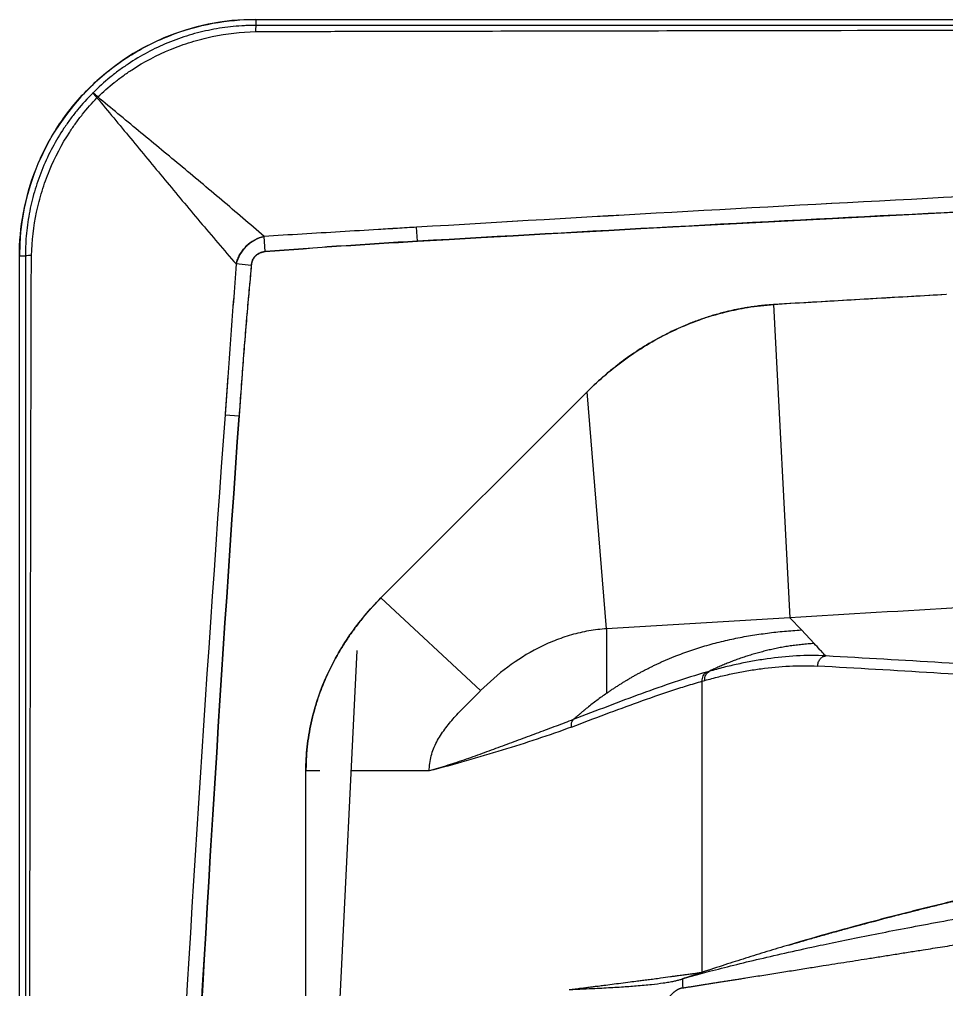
# Model space of a CAD drawing. Extents: x 398 to 508, y 623 to 782.
# Drawn here: x 398.08 to 409.44, y 722.73 to 734.62 of the extents above; entities that cross this region are included whole.
import ezdxf

# ---------------------------------------------------------------- set-up
doc = ezdxf.new("R2010")
doc.units = 0
doc.header["$MEASUREMENT"] = 0
doc.layers.add('GEOMETRY', color=2, linetype='Continuous', lineweight=25)

msp = doc.modelspace()

# ---------------------------------------------------------------- linework, layer by layer
at = {"layer": 'GEOMETRY'}
for p, q in [((400.975, 734.621), (400.975, 734.548)), ((400.975, 734.621), (505.179, 734.621)), ((400.975, 734.621), (400.975, 734.548)), ((402.954, 731.903), (402.944, 732.074)), ((401.09, 731.775), (401.075, 731.962)), ((398.077, 731.723), (398.151, 731.723)), ((398.077, 646.519), (398.077, 731.723)), ((400.919, 731.606), (400.733, 731.624)), ((409.439, 731.25), (409.433, 731.249)), ((407.32, 731.126), (407.519, 727.289)), ((402.508, 727.532), (405.033, 730.057)), ((402.508, 727.532), (405.033, 730.057)), ((405.273, 727.153), (405.033, 730.057)), ((400.597, 729.774), (400.769, 729.762)), ((403.729, 726.396), (402.508, 727.532)), ((407.519, 727.289), (405.273, 727.153)), ((407.519, 727.289), (407.66, 727.139)), ((407.66, 727.139), (407.815, 726.974)), ((401.776, 717.892), (402.216, 726.886)), ((406.445, 722.945), (406.445, 726.512)), ((401.588, 722.37), (401.588, 725.412)), ((401.588, 722.37), (401.588, 725.412)), ((401.757, 725.412), (401.588, 725.412)), ((406.523, 722.97), (406.268, 722.886)), ((406.253, 722.881), (406.419, 722.925)), ((406.284, 722.891), (406.309, 722.9)), ((406.289, 722.893), (406.33, 722.907)), ((406.298, 722.896), (406.33, 722.907))]:
    msp.add_line(p, q, dxfattribs=at)
at = {"layer": 'GEOMETRY', "flags": 128}
msp.add_lwpolyline([(406.203, 722.753), (406.204, 722.753), (406.206, 722.753)], dxfattribs=at)
at = {"layer": 'GEOMETRY'}
for centre, radius, start, end in [((400.975, 731.723), 2.898, 90, 180), ((401.628, 734.477), 0.657, 173.8078, 180.44), ((399.627, 734.27), 0.854, 220.2666, 225.4231), ((398.442, 733.085), 0.834, 44.5702, 49.8503), ((398.221, 731.091), 0.636, 89.5584, 96.332)]:
    msp.add_arc(centre, radius, start, end, dxfattribs=at)
msp.add_ellipse((376.416, 183.416), major_axis=(547.9, 0), ratio=0.993205, start_param=1.508173, end_param=1.513378, dxfattribs=at)
for points, knots in [([(398.077, 731.723), (398.077, 731.894), (398.092, 732.071), (398.159, 732.43), (398.21, 732.611), (398.351, 732.968), (398.441, 733.143), (398.604, 733.392), (398.662, 733.472), (398.788, 733.627), (398.855, 733.702), (398.997, 733.843), (399.071, 733.91), (399.226, 734.036), (399.306, 734.095), (399.555, 734.257), (399.73, 734.347), (400.087, 734.488), (400.268, 734.54), (400.627, 734.606), (400.804, 734.621), (400.975, 734.621)], [0, 0, 0, 0, 0.125, 0.125, 0.25, 0.25, 0.375, 0.375, 0.4375, 0.4375, 0.5, 0.5, 0.5625, 0.5625, 0.625, 0.625, 0.75, 0.75, 0.875, 0.875, 1, 1, 1, 1]), ([(400.975, 734.548), (400.969, 734.548), (400.963, 734.548), (400.952, 734.548), (400.934, 734.547), (400.894, 734.547), (400.859, 734.545), (400.79, 734.542), (400.744, 734.539), (400.607, 734.525), (400.516, 734.512), (400.336, 734.476), (400.246, 734.454), (400.113, 734.414), (400.069, 734.399), (399.982, 734.368), (399.938, 734.351), (399.725, 734.263), (399.564, 734.177), (399.372, 734.049), (399.334, 734.023), (399.259, 733.968), (399.223, 733.939), (399.115, 733.851), (399.046, 733.789), (398.98, 733.723)], [0, 0, 0, 0, 0.007812, 0.007812, 0.015625, 0.03125, 0.0625, 0.0625, 0.125, 0.125, 0.25, 0.25, 0.375, 0.375, 0.4375, 0.4375, 0.5, 0.5, 0.75, 0.75, 0.8125, 0.8125, 0.875, 0.875, 1, 1, 1, 1]), ([(505.179, 734.548), (505.145, 734.548), (505.111, 734.548), (505.043, 734.548), (504.942, 734.548), (504.704, 734.548), (504.229, 734.547), (503.279, 734.547), (501.38, 734.547), (499.752, 734.547), (496.495, 734.547), (494.324, 734.547), (487.812, 734.546), (483.47, 734.546), (470.444, 734.545), (461.761, 734.545), (444.393, 734.545), (435.71, 734.545), (422.684, 734.546), (418.342, 734.546), (411.83, 734.547), (409.659, 734.547), (406.402, 734.547), (404.774, 734.547), (402.875, 734.547), (401.925, 734.547), (401.45, 734.548), (401.212, 734.548), (401.111, 734.548), (401.043, 734.548), (401.009, 734.548), (400.975, 734.548)], [0, 0, 0, 0, 0.000977, 0.000977, 0.001953, 0.003906, 0.007812, 0.015625, 0.03125, 0.0625, 0.0625, 0.125, 0.125, 0.25, 0.25, 0.5, 0.5, 0.75, 0.75, 0.875, 0.875, 0.9375, 0.9375, 0.96875, 0.984375, 0.992187, 0.996094, 0.998047, 0.999023, 0.999023, 1, 1, 1, 1]), ([(505.179, 734.548), (505.145, 734.548), (505.111, 734.548), (505.043, 734.548), (504.942, 734.548), (504.704, 734.548), (504.229, 734.547), (503.279, 734.547), (501.38, 734.547), (499.752, 734.547), (496.495, 734.547), (494.324, 734.547), (487.812, 734.546), (483.47, 734.546), (470.444, 734.545), (461.761, 734.545), (444.393, 734.545), (435.71, 734.545), (422.684, 734.546), (418.342, 734.546), (411.83, 734.547), (409.659, 734.547), (406.402, 734.547), (404.774, 734.547), (402.875, 734.547), (401.925, 734.547), (401.45, 734.548), (401.212, 734.548), (401.111, 734.548), (401.043, 734.548), (401.009, 734.548), (400.975, 734.548)], [0, 0, 0, 0, 0.000977, 0.000977, 0.001953, 0.003906, 0.007812, 0.015625, 0.03125, 0.0625, 0.0625, 0.125, 0.125, 0.25, 0.25, 0.5, 0.5, 0.75, 0.75, 0.875, 0.875, 0.9375, 0.9375, 0.96875, 0.984375, 0.992187, 0.996094, 0.998047, 0.999023, 0.999023, 1, 1, 1, 1]), ([(401.029, 734.473), (401.031, 734.473), (401.033, 734.473), (401.037, 734.473), (401.044, 734.473), (401.059, 734.473), (401.088, 734.473), (401.147, 734.473), (401.266, 734.474), (401.503, 734.474), (401.978, 734.475), (402.926, 734.477), (404.824, 734.481), (406.451, 734.484), (409.704, 734.49), (411.872, 734.494), (418.378, 734.504), (422.716, 734.509), (431.39, 734.518), (435.728, 734.521), (444.402, 734.525), (448.74, 734.526), (457.414, 734.526), (461.752, 734.525), (470.426, 734.521), (474.764, 734.518), (483.438, 734.509), (487.776, 734.504), (496.45, 734.49), (500.788, 734.482), (505.125, 734.473)], [0, 0, 0, 0, 0.000061, 0.000061, 0.000122, 0.000244, 0.000488, 0.000977, 0.001953, 0.003906, 0.007812, 0.015625, 0.03125, 0.0625, 0.0625, 0.125, 0.125, 0.25, 0.25, 0.375, 0.375, 0.5, 0.5, 0.625, 0.625, 0.75, 0.75, 0.875, 0.875, 1, 1, 1, 1]), ([(401.029, 734.473), (401.031, 734.473), (401.033, 734.473), (401.037, 734.473), (401.044, 734.473), (401.059, 734.473), (401.088, 734.473), (401.147, 734.473), (401.266, 734.474), (401.503, 734.474), (401.978, 734.475), (402.926, 734.477), (404.824, 734.481), (406.451, 734.484), (409.704, 734.49), (411.872, 734.494), (418.378, 734.504), (422.716, 734.509), (431.39, 734.518), (435.728, 734.521), (444.402, 734.525), (448.74, 734.526), (457.414, 734.526), (461.752, 734.525), (470.426, 734.521), (474.764, 734.518), (483.438, 734.509), (487.776, 734.504), (496.45, 734.49), (500.788, 734.482), (505.125, 734.473)], [0, 0, 0, 0, 0.000061, 0.000061, 0.000122, 0.000244, 0.000488, 0.000977, 0.001953, 0.003906, 0.007812, 0.015625, 0.03125, 0.0625, 0.0625, 0.125, 0.125, 0.25, 0.25, 0.375, 0.375, 0.5, 0.5, 0.625, 0.625, 0.75, 0.75, 0.875, 0.875, 1, 1, 1, 1]), ([(399.037, 733.671), (399.102, 733.733), (399.169, 733.792), (399.275, 733.875), (399.311, 733.903), (399.383, 733.955), (399.42, 733.98), (399.607, 734.102), (399.764, 734.184), (399.97, 734.269), (400.012, 734.285), (400.096, 734.316), (400.139, 734.33), (400.267, 734.37), (400.354, 734.392), (400.615, 734.447), (400.792, 734.467), (400.971, 734.472)], [0, 0, 0, 0, 0.125, 0.125, 0.1875, 0.1875, 0.25, 0.25, 0.5, 0.5, 0.5625, 0.5625, 0.625, 0.625, 0.75, 0.75, 1, 1, 1, 1]), ([(399.037, 733.671), (399.102, 733.733), (399.169, 733.792), (399.275, 733.875), (399.311, 733.903), (399.383, 733.955), (399.42, 733.98), (399.607, 734.102), (399.764, 734.184), (399.97, 734.269), (400.012, 734.285), (400.096, 734.316), (400.139, 734.33), (400.267, 734.37), (400.354, 734.392), (400.615, 734.447), (400.792, 734.467), (400.971, 734.472)], [0, 0, 0, 0, 0.125, 0.125, 0.1875, 0.1875, 0.25, 0.25, 0.5, 0.5, 0.5625, 0.5625, 0.625, 0.625, 0.75, 0.75, 1, 1, 1, 1]), ([(398.975, 733.718), (398.909, 733.652), (398.847, 733.583), (398.759, 733.475), (398.73, 733.439), (398.675, 733.364), (398.649, 733.326), (398.521, 733.135), (398.435, 732.973), (398.347, 732.76), (398.33, 732.717), (398.299, 732.629), (398.284, 732.585), (398.244, 732.452), (398.222, 732.363), (398.186, 732.182), (398.173, 732.091), (398.159, 731.954), (398.156, 731.908), (398.153, 731.839), (398.152, 731.816), (398.151, 731.77), (398.151, 731.746), (398.151, 731.723)], [0, 0, 0, 0, 0.125, 0.125, 0.1875, 0.1875, 0.25, 0.25, 0.5, 0.5, 0.5625, 0.5625, 0.625, 0.625, 0.75, 0.75, 0.875, 0.875, 0.9375, 0.9375, 0.96875, 0.96875, 1, 1, 1, 1]), ([(398.226, 731.727), (398.23, 731.907), (398.251, 732.084), (398.306, 732.345), (398.328, 732.431), (398.368, 732.559), (398.382, 732.602), (398.412, 732.686), (398.428, 732.728), (398.514, 732.934), (398.596, 733.091), (398.718, 733.278), (398.743, 733.315), (398.795, 733.387), (398.823, 733.423), (398.906, 733.529), (398.965, 733.597), (399.027, 733.661)], [0, 0, 0, 0, 0.25, 0.25, 0.375, 0.375, 0.4375, 0.4375, 0.5, 0.5, 0.75, 0.75, 0.8125, 0.8125, 0.875, 0.875, 1, 1, 1, 1]), ([(398.226, 731.727), (398.23, 731.907), (398.251, 732.084), (398.306, 732.345), (398.328, 732.431), (398.368, 732.559), (398.382, 732.602), (398.412, 732.686), (398.428, 732.728), (398.514, 732.934), (398.596, 733.091), (398.718, 733.278), (398.743, 733.315), (398.795, 733.387), (398.823, 733.423), (398.906, 733.529), (398.965, 733.597), (399.027, 733.661)], [0, 0, 0, 0, 0.25, 0.25, 0.375, 0.375, 0.4375, 0.4375, 0.5, 0.5, 0.75, 0.75, 0.8125, 0.8125, 0.875, 0.875, 1, 1, 1, 1]), ([(399.027, 733.661), (399.164, 733.497), (399.302, 733.331), (399.579, 732.995), (399.718, 732.826), (400.001, 732.486), (400.144, 732.314), (400.435, 731.97), (400.583, 731.797), (400.733, 731.624)], [0, 0, 0, 0, 0.25, 0.25, 0.5, 0.5, 0.75, 0.75, 1, 1, 1, 1]), ([(399.027, 733.661), (399.164, 733.497), (399.302, 733.331), (399.579, 732.995), (399.718, 732.826), (400.001, 732.486), (400.144, 732.314), (400.435, 731.97), (400.583, 731.797), (400.733, 731.624)], [0, 0, 0, 0, 0.25, 0.25, 0.5, 0.5, 0.75, 0.75, 1, 1, 1, 1]), ([(401.075, 731.962), (400.902, 732.112), (400.729, 732.26), (400.385, 732.552), (400.213, 732.696), (399.872, 732.979), (399.703, 733.119), (399.367, 733.396), (399.201, 733.534), (399.037, 733.671)], [0, 0, 0, 0, 0.25, 0.25, 0.5, 0.5, 0.75, 0.75, 1, 1, 1, 1]), ([(401.075, 731.962), (400.902, 732.112), (400.729, 732.26), (400.385, 732.552), (400.213, 732.696), (399.872, 732.979), (399.703, 733.119), (399.367, 733.396), (399.201, 733.534), (399.037, 733.671)], [0, 0, 0, 0, 0.25, 0.25, 0.5, 0.5, 0.75, 0.75, 1, 1, 1, 1]), ([(503.21, 732.074), (499.036, 732.325), (494.862, 732.544), (486.511, 732.917), (482.334, 733.072), (473.978, 733.318), (469.799, 733.409), (463.529, 733.5), (461.439, 733.523), (457.258, 733.553), (455.168, 733.56), (448.897, 733.56), (444.716, 733.53), (436.357, 733.409), (432.178, 733.318), (423.822, 733.072), (419.645, 732.917), (413.38, 732.637), (411.292, 732.536), (407.118, 732.317), (405.03, 732.2), (402.944, 732.074)], [0, 0, 0, 0, 0.125, 0.125, 0.25, 0.25, 0.375, 0.375, 0.4375, 0.4375, 0.5, 0.5, 0.625, 0.625, 0.75, 0.75, 0.875, 0.875, 0.9375, 0.9375, 1, 1, 1, 1]), ([(503.21, 732.074), (499.036, 732.325), (494.862, 732.544), (486.511, 732.917), (482.334, 733.072), (473.978, 733.318), (469.799, 733.409), (461.439, 733.53), (457.258, 733.56), (448.897, 733.56), (444.716, 733.53), (436.357, 733.409), (432.178, 733.318), (423.822, 733.072), (419.645, 732.917), (411.292, 732.544), (407.117, 732.325), (402.944, 732.074)], [0, 0, 0, 0, 0.318486, 0.318486, 0.636972, 0.636972, 0.955458, 0.955458, 1.273944, 1.273944, 1.592431, 1.592431, 1.910917, 1.910917, 2.229403, 2.229403, 2.547889, 2.547889, 2.547889, 2.547889]), ([(503.2, 731.903), (499.027, 732.145), (494.853, 732.355), (486.503, 732.713), (482.327, 732.861), (473.973, 733.097), (469.795, 733.184), (463.526, 733.272), (461.437, 733.293), (457.257, 733.322), (455.167, 733.33), (448.898, 733.33), (444.718, 733.301), (436.361, 733.184), (432.183, 733.097), (423.829, 732.861), (419.652, 732.713), (413.389, 732.445), (411.301, 732.347), (407.127, 732.137), (405.04, 732.024), (402.954, 731.903)], [0, 0, 0, 0, 0.125, 0.125, 0.25, 0.25, 0.375, 0.375, 0.4375, 0.4375, 0.5, 0.5, 0.625, 0.625, 0.75, 0.75, 0.875, 0.875, 0.9375, 0.9375, 1, 1, 1, 1]), ([(402.954, 731.903), (411.3, 732.387), (419.651, 732.744), (432.183, 733.097), (436.361, 733.184), (444.718, 733.301), (448.898, 733.33), (457.257, 733.33), (461.437, 733.301), (469.795, 733.184), (473.973, 733.097), (486.504, 732.744), (494.854, 732.387), (503.2, 731.903)], [0.223767, 0.223767, 0.223767, 0.223767, 0.859301, 0.859301, 1.177068, 1.177068, 1.494835, 1.494835, 1.812602, 1.812602, 2.130369, 2.130369, 2.765903, 2.765903, 2.765903, 2.765903]), ([(402.944, 732.074), (402.866, 732.07), (402.788, 732.065), (402.632, 732.055), (402.554, 732.051), (402.321, 732.037), (402.165, 732.027), (401.698, 731.999), (401.386, 731.981), (401.075, 731.962)], [0, 0, 0, 0, 0.125, 0.125, 0.25, 0.25, 0.5, 0.5, 1, 1, 1, 1]), ([(402.944, 732.074), (402.632, 732.056), (402.321, 732.037), (401.698, 731.999), (401.386, 731.981), (401.075, 731.962)], [0, 0, 0, 0, 0.02378169, 0.02378169, 0.04756338, 0.04756338, 0.04756338, 0.04756338]), ([(400.733, 731.624), (400.738, 731.644), (400.745, 731.664), (400.76, 731.703), (400.769, 731.722), (400.79, 731.759), (400.802, 731.777), (400.828, 731.81), (400.842, 731.826), (400.872, 731.856), (400.888, 731.87), (400.922, 731.895), (400.939, 731.906), (400.976, 731.926), (400.995, 731.935), (401.034, 731.951), (401.054, 731.957), (401.075, 731.962)], [0, 0, 0, 0, 0.125, 0.125, 0.25, 0.25, 0.375, 0.375, 0.5, 0.5, 0.625, 0.625, 0.75, 0.75, 0.875, 0.875, 1, 1, 1, 1]), ([(401.075, 731.962), (401.034, 731.952), (400.995, 731.937), (400.921, 731.896), (400.887, 731.87), (400.827, 731.811), (400.801, 731.777), (400.759, 731.704), (400.743, 731.665), (400.733, 731.624)], [0, 0, 0, 0, 0.00323123, 0.00323123, 0.00646246, 0.00646246, 0.0096937, 0.0096937, 0.01292493, 0.01292493, 0.01292493, 0.01292493]), ([(402.954, 731.903), (402.798, 731.894), (402.643, 731.885), (402.332, 731.865), (402.177, 731.855), (401.711, 731.823), (401.4, 731.8), (401.09, 731.775)], [0, 0, 0, 0, 0.25, 0.25, 0.5, 0.5, 1, 1, 1, 1]), ([(400.919, 731.606), (400.921, 731.628), (400.926, 731.65), (400.939, 731.68), (400.945, 731.69), (400.957, 731.708), (400.964, 731.716), (400.98, 731.732), (400.988, 731.739), (401.007, 731.751), (401.016, 731.756), (401.037, 731.764), (401.047, 731.767), (401.069, 731.772), (401.079, 731.774), (401.09, 731.775)], [0, 0, 0, 0, 0.25, 0.25, 0.375, 0.375, 0.5, 0.5, 0.625, 0.625, 0.75, 0.75, 0.875, 0.875, 1, 1, 1, 1]), ([(401.09, 731.775), (401.087, 731.774), (401.081, 731.774), (401.071, 731.772), (401.062, 731.771), (401.053, 731.769), (401.044, 731.766), (401.035, 731.763), (401.019, 731.757), (400.997, 731.745), (400.971, 731.725), (400.95, 731.7), (400.937, 731.676), (400.929, 731.655), (400.924, 731.639), (400.921, 731.623), (400.92, 731.612), (400.919, 731.606)], [0, 0, 0, 0, 0.0372638, 0.0738891, 0.1099401, 0.145484, 0.1805909, 0.2153338, 0.2497877, 0.3759612, 0.4994526, 0.6229178, 0.7490336, 0.8097777, 0.8715888, 0.9348708, 1, 1, 1, 1]), ([(398.151, 731.723), (398.151, 731.695), (398.151, 731.668), (398.151, 731.612), (398.151, 731.529), (398.151, 731.335), (398.151, 730.946), (398.151, 730.17), (398.151, 728.617), (398.151, 727.285), (398.151, 724.623), (398.151, 722.848), (398.152, 717.522), (398.152, 713.972), (398.153, 703.322), (398.153, 696.221), (398.153, 682.021), (398.153, 674.92), (398.152, 664.27), (398.152, 660.72), (398.151, 655.394), (398.151, 653.619), (398.151, 650.957), (398.151, 649.625), (398.151, 648.072), (398.151, 647.296), (398.151, 646.907), (398.151, 646.713), (398.151, 646.63), (398.151, 646.575), (398.151, 646.547), (398.151, 646.519)], [0, 0, 0, 0, 0.000977, 0.000977, 0.001953, 0.003906, 0.007813, 0.015625, 0.03125, 0.0625, 0.0625, 0.125, 0.125, 0.25, 0.25, 0.5, 0.5, 0.75, 0.75, 0.875, 0.875, 0.9375, 0.9375, 0.96875, 0.984375, 0.992187, 0.996094, 0.998047, 0.999023, 0.999023, 1, 1, 1, 1]), ([(398.151, 731.723), (398.151, 731.695), (398.151, 731.668), (398.151, 731.612), (398.151, 731.529), (398.151, 731.335), (398.151, 730.946), (398.151, 730.17), (398.151, 728.617), (398.151, 727.285), (398.151, 724.623), (398.151, 722.848), (398.152, 717.522), (398.152, 713.972), (398.153, 703.322), (398.153, 696.221), (398.153, 682.021), (398.153, 674.92), (398.152, 664.27), (398.152, 660.72), (398.151, 655.394), (398.151, 653.619), (398.151, 650.957), (398.151, 649.625), (398.151, 648.072), (398.151, 647.296), (398.151, 646.907), (398.151, 646.713), (398.151, 646.63), (398.151, 646.575), (398.151, 646.547), (398.151, 646.519)], [0, 0, 0, 0, 0.000977, 0.000977, 0.001953, 0.003906, 0.007813, 0.015625, 0.03125, 0.0625, 0.0625, 0.125, 0.125, 0.25, 0.25, 0.5, 0.5, 0.75, 0.75, 0.875, 0.875, 0.9375, 0.9375, 0.96875, 0.984375, 0.992187, 0.996094, 0.998047, 0.999023, 0.999023, 1, 1, 1, 1]), ([(398.224, 646.572), (398.224, 646.576), (398.224, 646.579), (398.224, 646.586), (398.224, 646.597), (398.224, 646.621), (398.224, 646.669), (398.224, 646.766), (398.223, 646.96), (398.222, 647.348), (398.22, 648.124), (398.217, 649.675), (398.214, 651.004), (398.208, 653.664), (398.204, 655.437), (398.194, 660.755), (398.188, 664.301), (398.18, 671.392), (398.177, 674.938), (398.173, 682.03), (398.172, 685.575), (398.172, 692.667), (398.173, 696.213), (398.177, 703.304), (398.18, 706.85), (398.188, 713.941), (398.194, 717.487), (398.207, 724.578), (398.215, 728.124), (398.224, 731.67)], [0, 0, 0, 0, 0.000122, 0.000122, 0.000244, 0.000488, 0.000977, 0.001953, 0.003906, 0.007813, 0.015625, 0.03125, 0.0625, 0.0625, 0.125, 0.125, 0.25, 0.25, 0.375, 0.375, 0.5, 0.5, 0.625, 0.625, 0.75, 0.75, 0.875, 0.875, 1, 1, 1, 1]), ([(398.224, 646.572), (398.224, 646.576), (398.224, 646.579), (398.224, 646.586), (398.224, 646.597), (398.224, 646.621), (398.224, 646.669), (398.224, 646.766), (398.223, 646.96), (398.222, 647.348), (398.22, 648.124), (398.217, 649.675), (398.214, 651.004), (398.208, 653.664), (398.204, 655.437), (398.194, 660.755), (398.188, 664.301), (398.18, 671.392), (398.177, 674.938), (398.173, 682.03), (398.172, 685.575), (398.172, 692.667), (398.173, 696.213), (398.177, 703.304), (398.18, 706.85), (398.188, 713.941), (398.194, 717.487), (398.207, 724.578), (398.215, 728.124), (398.224, 731.67)], [0, 0, 0, 0, 0.000122, 0.000122, 0.000244, 0.000488, 0.000977, 0.001953, 0.003906, 0.007813, 0.015625, 0.03125, 0.0625, 0.0625, 0.125, 0.125, 0.25, 0.25, 0.375, 0.375, 0.5, 0.5, 0.625, 0.625, 0.75, 0.75, 0.875, 0.875, 1, 1, 1, 1]), ([(398.224, 731.67), (398.224, 731.672), (398.224, 731.675), (398.224, 731.679), (398.225, 731.687), (398.225, 731.703), (398.225, 731.717), (398.226, 731.727)], [0, 0, 0, 0, 0.125, 0.125, 0.25, 0.5, 1, 1, 1, 1]), ([(398.224, 731.67), (398.224, 731.672), (398.224, 731.675), (398.224, 731.679), (398.225, 731.687), (398.225, 731.703), (398.225, 731.717), (398.226, 731.727)], [0, 0, 0, 0, 0.125, 0.125, 0.25, 0.5, 1, 1, 1, 1]), ([(400.733, 731.624), (400.71, 731.316), (400.687, 731.007), (400.654, 730.545), (400.642, 730.39), (400.625, 730.159), (400.62, 730.082), (400.608, 729.928), (400.603, 729.851), (400.597, 729.774)], [0, 0, 0, 0, 0.5, 0.5, 0.75, 0.75, 0.875, 0.875, 1, 1, 1, 1]), ([(400.733, 731.624), (400.71, 731.316), (400.687, 731.007), (400.642, 730.39), (400.62, 730.082), (400.597, 729.774)], [0, 0, 0, 0, 0.0235669, 0.0235669, 0.04713379, 0.04713379, 0.04713379, 0.04713379]), ([(400.919, 731.606), (400.89, 731.299), (400.863, 730.992), (400.825, 730.531), (400.814, 730.377), (400.79, 730.069), (400.779, 729.915), (400.769, 729.762)], [0, 0, 0, 0, 0.5, 0.5, 0.75, 0.75, 1, 1, 1, 1]), ([(400.919, 731.606), (400.915, 731.561), (400.906, 731.469), (400.893, 731.329), (400.88, 731.186), (400.868, 731.04), (400.855, 730.891), (400.842, 730.739), (400.83, 730.583), (400.817, 730.425), (400.805, 730.264), (400.793, 730.099), (400.781, 729.931), (400.773, 729.818), (400.769, 729.762)], [0, 0, 0, 0, 0.074179, 0.150021, 0.227526, 0.306696, 0.38753, 0.470028, 0.554192, 0.640021, 0.727516, 0.816678, 0.907505, 1, 1, 1, 1]), ([(409.433, 731.249), (409.292, 731.241), (409.01, 731.225), (408.588, 731.201), (408.165, 731.176), (407.743, 731.152), (407.461, 731.135), (407.32, 731.126)], [0, 0, 0, 0, 0.2000001, 0.4000001, 0.6, 0.7999999, 1, 1, 1, 1]), ([(405.033, 730.057), (405.185, 730.209), (405.513, 730.488), (405.978, 730.764), (406.375, 730.932), (406.597, 731.002), (406.719, 731.033), (406.737, 731.037)], [0, 0, 0, 0, 0.25, 0.5, 0.625, 0.75, 0.7712208, 0.7712208, 0.7712208, 0.7712208]), ([(406.737, 731.037), (406.726, 731.035), (406.703, 731.029), (406.669, 731.02), (406.634, 731.01), (406.6, 731.001), (406.566, 730.991), (406.533, 730.98), (406.499, 730.969), (406.465, 730.958), (406.431, 730.947), (406.398, 730.935), (406.364, 730.922), (406.331, 730.91), (406.297, 730.897), (406.199, 730.857), (406.036, 730.784), (405.817, 730.666), (405.606, 730.534), (405.452, 730.423), (405.35, 730.342), (405.295, 730.297), (405.241, 730.251), (405.188, 730.204), (405.135, 730.156), (405.083, 730.107), (405.05, 730.073), (405.033, 730.057)], [0, 0, 0, 0, 0.01774, 0.03549, 0.053252, 0.071029, 0.088822, 0.106634, 0.124466, 0.14232, 0.160198, 0.178102, 0.196034, 0.213997, 0.231991, 0.250019, 0.374455, 0.499992, 0.624498, 0.749976, 0.785533, 0.821124, 0.856761, 0.892455, 0.928219, 0.964063, 1, 1, 1, 1]), ([(406.737, 731.037), (406.824, 731.059), (407.017, 731.098), (407.213, 731.12), (407.32, 731.126)], [0.7712208, 0.7712208, 0.7712208, 0.7712208, 0.875, 1, 1, 1, 1]), ([(407.32, 731.126), (407.308, 731.125), (407.283, 731.124), (407.247, 731.121), (407.21, 731.118), (407.173, 731.114), (407.136, 731.11), (407.1, 731.105), (407.063, 731.1), (407.019, 731.094), (406.968, 731.086), (406.91, 731.075), (406.852, 731.064), (406.795, 731.051), (406.756, 731.042), (406.737, 731.037)], [0, 0, 0, 0, 0.0623949, 0.1248036, 0.1872343, 0.249695, 0.3121941, 0.3747395, 0.4373395, 0.5000022, 0.5997355, 0.6995695, 0.7995368, 0.8996696, 1, 1, 1, 1]), ([(400.597, 729.774), (400.351, 726.391), (400.136, 723.007), (399.769, 716.238), (399.617, 712.851), (399.376, 706.077), (399.287, 702.688), (399.197, 697.604), (399.175, 695.909), (399.145, 692.518), (399.138, 690.822), (399.138, 685.735), (399.167, 682.344), (399.257, 677.259), (399.294, 675.563), (399.384, 672.173), (399.436, 670.478), (399.617, 665.395), (399.769, 662.008), (400.044, 656.928), (400.144, 655.235), (400.359, 651.851), (400.474, 650.159), (400.597, 648.468)], [0, 0, 0, 0, 0.125, 0.125, 0.25, 0.25, 0.375, 0.375, 0.4375, 0.4375, 0.5, 0.5, 0.625, 0.625, 0.6875, 0.6875, 0.75, 0.75, 0.875, 0.875, 0.9375, 0.9375, 1, 1, 1, 1]), ([(400.597, 729.774), (400.351, 726.391), (400.136, 723.007), (399.769, 716.238), (399.617, 712.851), (399.376, 706.077), (399.287, 702.688), (399.167, 695.909), (399.138, 692.518), (399.138, 685.735), (399.167, 682.344), (399.286, 675.563), (399.376, 672.173), (399.617, 665.395), (399.769, 662.008), (400.136, 655.235), (400.351, 651.85), (400.597, 648.468)], [0, 0, 0, 0, 0.258278, 0.258278, 0.516555, 0.516555, 0.774833, 0.774833, 1.033111, 1.033111, 1.291388, 1.291388, 1.549666, 1.549666, 1.807944, 1.807944, 2.066221, 2.066221, 2.066221, 2.066221]), ([(400.769, 729.762), (400.531, 726.38), (400.325, 722.997), (399.973, 716.228), (399.828, 712.843), (399.597, 706.07), (399.511, 702.683), (399.425, 697.6), (399.404, 695.906), (399.376, 692.516), (399.368, 690.821), (399.368, 685.736), (399.397, 682.346), (399.482, 677.262), (399.518, 675.568), (399.604, 672.179), (399.655, 670.485), (399.828, 665.403), (399.973, 662.017), (400.237, 656.938), (400.332, 655.246), (400.539, 651.862), (400.65, 650.171), (400.769, 648.48)], [0, 0, 0, 0, 0.125, 0.125, 0.25, 0.25, 0.375, 0.375, 0.4375, 0.4375, 0.5, 0.5, 0.625, 0.625, 0.6875, 0.6875, 0.75, 0.75, 0.875, 0.875, 0.9375, 0.9375, 1, 1, 1, 1]), ([(400.769, 648.48), (400.294, 655.244), (399.944, 662.015), (399.597, 672.179), (399.511, 675.568), (399.397, 682.346), (399.368, 685.736), (399.368, 692.516), (399.397, 695.906), (399.511, 702.683), (399.597, 706.07), (399.944, 716.229), (400.293, 722.998), (400.769, 729.762)], [0.222142, 0.222142, 0.222142, 0.222142, 0.737632, 0.737632, 0.995377, 0.995377, 1.253122, 1.253122, 1.510867, 1.510867, 1.768612, 1.768612, 2.284102, 2.284102, 2.284102, 2.284102]), ([(424.464, 728.047), (424.111, 728.037), (423.757, 728.026), (423.051, 728.004), (422.698, 727.993), (421.638, 727.958), (419.519, 727.884), (417.401, 727.797), (414.576, 727.671), (413.164, 727.602), (410.341, 727.454), (408.93, 727.374), (407.519, 727.289)], [0, 0, 0, 0, 0.0625, 0.0625, 0.125, 0.125, 0.25, 0.5, 0.5, 0.75, 0.75, 1, 1, 1, 1]), ([(401.588, 725.412), (401.588, 725.511), (401.599, 725.709), (401.647, 726.002), (401.725, 726.288), (401.832, 726.565), (401.966, 726.829), (402.177, 727.164), (402.368, 727.392), (402.508, 727.532)], [0, 0, 0, 0, 0.125, 0.25, 0.375, 0.5, 0.625, 0.75, 1, 1, 1, 1]), ([(402.508, 727.532), (402.499, 727.523), (402.481, 727.505), (402.456, 727.479), (402.43, 727.452), (402.405, 727.425), (402.38, 727.397), (402.356, 727.369), (402.331, 727.342), (402.283, 727.285), (402.214, 727.198), (402.127, 727.078), (402.045, 726.955), (401.944, 726.785), (401.855, 726.608), (401.779, 726.426), (401.729, 726.286), (401.686, 726.145), (401.651, 726.001), (401.623, 725.855), (401.607, 725.738), (401.598, 725.649), (401.594, 725.59), (401.591, 725.531), (401.589, 725.472), (401.589, 725.432), (401.588, 725.412)], [0, 0, 0, 0, 0.015682, 0.031345, 0.04699, 0.06262, 0.078235, 0.093838, 0.109432, 0.125016, 0.187664, 0.250019, 0.312681, 0.375029, 0.499986, 0.562667, 0.624987, 0.687656, 0.749988, 0.812615, 0.874988, 0.900045, 0.925064, 0.950054, 0.975029, 1, 1, 1, 1]), ([(405.273, 727.153), (405.2, 727.149), (405.054, 727.132), (404.84, 727.082), (404.632, 727.011), (404.365, 726.889), (404.054, 726.693), (403.833, 726.499), (403.729, 726.396)], [0, 0, 0, 0, 0.125, 0.25, 0.375, 0.5, 0.75, 1, 1, 1, 1]), ([(405.273, 727.153), (405.273, 727.01), (405.273, 726.795), (405.273, 726.535), (405.273, 726.418), (405.273, 726.364)], [0, 0, 0, 0, 0.5, 0.75, 1, 1, 1, 1]), ([(405.273, 726.364), (405.285, 726.372), (405.308, 726.388), (405.343, 726.412), (405.378, 726.435), (405.414, 726.458), (405.45, 726.481), (405.486, 726.504), (405.522, 726.526), (405.559, 726.547), (405.596, 726.569), (405.633, 726.59), (405.67, 726.61), (405.707, 726.63), (405.745, 726.65), (405.783, 726.669), (405.821, 726.688), (405.859, 726.707), (405.898, 726.725), (405.936, 726.743), (405.975, 726.76), (406.014, 726.777), (406.053, 726.794), (406.092, 726.81), (406.151, 726.833), (406.23, 726.863), (406.328, 726.897), (406.428, 726.929), (406.528, 726.958), (406.629, 726.985), (406.73, 727.01), (406.832, 727.033), (406.934, 727.053), (407.037, 727.071), (407.14, 727.087), (407.244, 727.101), (407.347, 727.114), (407.451, 727.124), (407.555, 727.133), (407.625, 727.137), (407.66, 727.139)], [0, 0, 0, 0, 0.016706, 0.033412, 0.050119, 0.066827, 0.083536, 0.100247, 0.116959, 0.133673, 0.150387, 0.167103, 0.183819, 0.200535, 0.217251, 0.233965, 0.250676, 0.267386, 0.284096, 0.300805, 0.317514, 0.334222, 0.350931, 0.367639, 0.384347, 0.42538, 0.466416, 0.507457, 0.548501, 0.589544, 0.63059, 0.671636, 0.712673, 0.753702, 0.794732, 0.835769, 0.876817, 0.917875, 0.958938, 1, 1, 1, 1]), ([(407.815, 726.974), (407.803, 726.973), (407.778, 726.971), (407.741, 726.968), (407.704, 726.965), (407.667, 726.961), (407.631, 726.957), (407.595, 726.953), (407.559, 726.948), (407.523, 726.943), (407.488, 726.938), (407.453, 726.932), (407.418, 726.926), (407.383, 726.919), (407.349, 726.912), (407.315, 726.905), (407.281, 726.898), (407.248, 726.89), (407.215, 726.882), (407.182, 726.873), (407.149, 726.865), (407.117, 726.856), (407.085, 726.847), (407.053, 726.837), (407.021, 726.828), (406.99, 726.818), (406.959, 726.808), (406.929, 726.797), (406.898, 726.787), (406.868, 726.776), (406.838, 726.765), (406.809, 726.754), (406.78, 726.742), (406.751, 726.731), (406.722, 726.719), (406.694, 726.707), (406.666, 726.695), (406.638, 726.683), (406.61, 726.67), (406.583, 726.658), (406.556, 726.645), (406.538, 726.637), (406.529, 726.632)], [0, 0, 0, 0, 0.028004, 0.055845, 0.083525, 0.111046, 0.138408, 0.165612, 0.192659, 0.21955, 0.246285, 0.272866, 0.299293, 0.325565, 0.351682, 0.377645, 0.403454, 0.42911, 0.454611, 0.479959, 0.505155, 0.530198, 0.555089, 0.579829, 0.604419, 0.62886, 0.653152, 0.677296, 0.701293, 0.725142, 0.748845, 0.772401, 0.795811, 0.819077, 0.842197, 0.865172, 0.888003, 0.91069, 0.933234, 0.955633, 0.977889, 1, 1, 1, 1]), ([(407.958, 726.821), (407.946, 726.834), (407.935, 726.847), (407.911, 726.872), (407.899, 726.885), (407.863, 726.923), (407.84, 726.948), (407.815, 726.974)], [0, 0, 0, 0, 0.25, 0.25, 0.5, 0.5, 1, 1, 1, 1]), ([(407.958, 726.821), (407.838, 726.827), (407.718, 726.827), (407.479, 726.815), (407.36, 726.802), (407.181, 726.777), (407.122, 726.767), (407.003, 726.746), (406.944, 726.734), (406.825, 726.708), (406.766, 726.695), (406.647, 726.665), (406.588, 726.649), (406.529, 726.632)], [0, 0, 0, 0, 0.25, 0.25, 0.5, 0.5, 0.625, 0.625, 0.75, 0.75, 0.875, 0.875, 1, 1, 1, 1]), ([(407.859, 726.697), (407.859, 726.712), (407.862, 726.728), (407.872, 726.756), (407.879, 726.77), (407.897, 726.793), (407.908, 726.802), (407.932, 726.816), (407.945, 726.82), (407.959, 726.821)], [0, 0, 0, 0, 0.25, 0.25, 0.5, 0.5, 0.75, 0.75, 1, 1, 1, 1]), ([(406.476, 726.521), (406.534, 726.536), (406.591, 726.552), (406.706, 726.58), (406.763, 726.593), (406.878, 726.617), (406.935, 726.628), (407.051, 726.648), (407.108, 726.657), (407.281, 726.681), (407.397, 726.692), (407.628, 726.703), (407.743, 726.703), (407.859, 726.697)], [0, 0, 0, 0, 0.125, 0.125, 0.25, 0.25, 0.375, 0.375, 0.5, 0.5, 0.75, 0.75, 1, 1, 1, 1]), ([(406.497, 726.623), (406.237, 726.548), (405.971, 726.457), (405.427, 726.258), (405.149, 726.15), (404.864, 726.041)], [0, 0, 0, 0, 0.5, 0.5, 1, 1, 1, 1]), ([(406.445, 726.512), (406.444, 726.535), (406.448, 726.558), (406.466, 726.597), (406.48, 726.613), (406.497, 726.623)], [0, 0, 0, 0, 0.5, 0.5, 1, 1, 1, 1]), ([(406.476, 726.521), (406.475, 726.544), (406.479, 726.567), (406.497, 726.606), (406.512, 726.622), (406.529, 726.632)], [0, 0, 0, 0, 0.5, 0.5, 1, 1, 1, 1]), ([(406.529, 726.632), (406.529, 726.632), (406.529, 726.632), (406.529, 726.632), (406.529, 726.632), (406.529, 726.632), (406.529, 726.632), (406.519, 726.629), (406.508, 726.626), (406.497, 726.623)], [-0.00000006, -0.00000006, -0.00000006, -0.00000006, 0, 0, 0, 0.000000305, 0.000000305, 0.000000305, 0.001554191, 0.001554191, 0.001554191, 0.001554191]), ([(404.842, 725.95), (405.123, 726.056), (405.396, 726.16), (405.797, 726.304), (405.929, 726.35), (406.125, 726.415), (406.189, 726.435), (406.318, 726.475), (406.382, 726.494), (406.445, 726.512)], [0, 0, 0, 0, 0.5, 0.5, 0.75, 0.75, 0.875, 0.875, 1, 1, 1, 1]), ([(403.1, 725.412), (403.1, 725.443), (403.104, 725.505), (403.122, 725.596), (403.151, 725.684), (403.203, 725.796), (403.287, 725.925), (403.405, 726.068), (403.533, 726.202), (403.632, 726.299), (403.692, 726.359), (403.714, 726.38), (403.724, 726.391), (403.729, 726.396)], [0, 0, 0, 0, 0.03125, 0.0625, 0.09375, 0.125, 0.1875, 0.25, 0.3125, 0.375, 0.390625, 0.3984375, 0.4058585, 0.4058585, 0.4058585, 0.4058585]), ([(405.273, 726.364), (405.253, 726.349), (405.213, 726.321), (405.154, 726.277), (405.095, 726.233), (405.047, 726.195), (405.016, 726.169), (405.003, 726.159), (404.999, 726.155), (404.995, 726.152), (404.991, 726.149), (404.987, 726.145), (404.974, 726.134), (404.953, 726.117), (404.925, 726.093), (404.897, 726.069), (404.877, 726.051), (404.866, 726.042), (404.864, 726.041)], [0.1143582, 0.1143582, 0.1143582, 0.1143582, 0.2393582, 0.3643582, 0.4893582, 0.6143582, 0.6768582, 0.6924832, 0.7002957, 0.7081082, 0.7159207, 0.7237332, 0.7393582, 0.8018582, 0.8643582, 0.9268582, 0.9893582, 1, 1, 1, 1]), ([(404.864, 726.041), (404.795, 726.014), (404.724, 725.987), (404.582, 725.934), (404.51, 725.907), (404.364, 725.853), (404.291, 725.826), (404.144, 725.771), (404.07, 725.744), (403.922, 725.689), (403.848, 725.661), (403.7, 725.607), (403.625, 725.58), (403.476, 725.529), (403.402, 725.505), (403.251, 725.457), (403.176, 725.434), (403.1, 725.412)], [0, 0, 0, 0, 0.125, 0.125, 0.25, 0.25, 0.375, 0.375, 0.5, 0.5, 0.625, 0.625, 0.75, 0.75, 0.875, 0.875, 1, 1, 1, 1]), ([(404.842, 725.95), (404.705, 725.898), (404.565, 725.849), (404.282, 725.755), (404.138, 725.709), (403.848, 725.621), (403.701, 725.577), (403.403, 725.492), (403.252, 725.451), (403.1, 725.412)], [0, 0, 0, 0, 0.25, 0.25, 0.5, 0.5, 0.75, 0.75, 1, 1, 1, 1]), ([(404.842, 725.95), (404.84, 725.967), (404.841, 725.984), (404.848, 726.015), (404.855, 726.029), (404.864, 726.041)], [0, 0, 0, 0, 0.5, 0.5, 1, 1, 1, 1]), ([(403.1, 725.412), (402.855, 725.412), (402.543, 725.412), (402.215, 725.412), (402.144, 725.412)], [0, 0, 0, 0, 0.783536, 1, 1, 1, 1]), ([(407.503, 723.277), (407.546, 723.289), (407.639, 723.317), (407.787, 723.36), (407.947, 723.405), (408.106, 723.45), (408.254, 723.49), (408.378, 723.524), (408.478, 723.551), (408.556, 723.571), (408.617, 723.588), (408.675, 723.603), (408.745, 723.621), (408.833, 723.644), (408.941, 723.672), (409.069, 723.704), (409.216, 723.741), (409.382, 723.781), (409.638, 723.843), (409.978, 723.923), (410.317, 724), (410.562, 724.054), (410.72, 724.089), (410.882, 724.124), (411.005, 724.15), (411.076, 724.165), (411.09, 724.168)], [0, 0, 0, 0, 0.042279, 0.090615, 0.140617, 0.190615, 0.234139, 0.270686, 0.298892, 0.321132, 0.337482, 0.353195, 0.373579, 0.400288, 0.432218, 0.469347, 0.51165, 0.559101, 0.609879, 0.725599, 0.835333, 0.875385, 0.914624, 0.953057, 0.990688, 1, 1, 1, 1]), ([(410.706, 724.086), (410.654, 724.075), (410.551, 724.052), (410.398, 724.019), (410.247, 723.985), (410.097, 723.951), (409.95, 723.917), (409.804, 723.883), (409.66, 723.849), (409.517, 723.815), (409.377, 723.781), (409.238, 723.747), (409.101, 723.713), (408.966, 723.679), (408.833, 723.645), (408.701, 723.611), (408.435, 723.541), (408.037, 723.433), (407.593, 723.305), (407.24, 723.199), (406.979, 723.118), (406.715, 723.034), (406.538, 722.975), (406.445, 722.945)], [0, 0, 0, 0, 0.036253, 0.072089, 0.107507, 0.142509, 0.177092, 0.211259, 0.245009, 0.278341, 0.311257, 0.343756, 0.375838, 0.407503, 0.438752, 0.469585, 0.500001, 0.626039, 0.749999, 0.813212, 0.875001, 0.934614, 1, 1, 1, 1]), ([(406.419, 722.925), (406.457, 722.936), (406.588, 722.971), (406.828, 723.032), (407.147, 723.109), (407.497, 723.19), (407.846, 723.266), (408.189, 723.338), (408.515, 723.404), (408.868, 723.472), (409.249, 723.544), (409.66, 723.619), (410.101, 723.696), (410.42, 723.75), (410.58, 723.777)], [0, 0, 0, 0, 0.043688, 0.150156, 0.256628, 0.363085, 0.469506, 0.545513, 0.62148, 0.697385, 0.773233, 0.849009, 0.924669, 1, 1, 1, 1]), ([(406.206, 722.753), (406.222, 722.756), (406.254, 722.761), (406.302, 722.768), (406.35, 722.776), (406.4, 722.784), (406.449, 722.792), (406.499, 722.8), (406.549, 722.807), (406.601, 722.816), (406.652, 722.824), (406.705, 722.832), (406.758, 722.84), (406.811, 722.849), (406.866, 722.857), (406.921, 722.866), (407.023, 722.883), (407.171, 722.906), (407.366, 722.937), (407.558, 722.967), (407.743, 722.997), (407.958, 723.031), (408.205, 723.07), (408.455, 723.109), (408.661, 723.142), (408.825, 723.168), (408.988, 723.194), (409.137, 723.217), (409.27, 723.238), (409.388, 723.257), (409.508, 723.276), (409.628, 723.295), (409.75, 723.314), (409.872, 723.334), (409.994, 723.353), (410.118, 723.373), (410.241, 723.392), (410.366, 723.412), (410.49, 723.432), (410.615, 723.451), (410.699, 723.465), (410.741, 723.471)], [0, 0, 0, 0, 0.016663, 0.033328, 0.049994, 0.06666, 0.083327, 0.099994, 0.116662, 0.133329, 0.149997, 0.166664, 0.18333, 0.199997, 0.216664, 0.233331, 0.25, 0.307683, 0.361534, 0.411542, 0.457704, 0.500023, 0.565529, 0.625006, 0.657973, 0.689795, 0.720473, 0.750005, 0.770828, 0.791381, 0.811667, 0.831688, 0.851445, 0.870939, 0.890171, 0.90914, 0.927844, 0.946283, 0.964456, 0.982362, 1, 1, 1, 1]), ([(404.814, 722.732), (404.839, 722.735), (404.887, 722.741), (404.955, 722.75), (405.017, 722.757), (405.073, 722.764), (405.123, 722.771), (405.167, 722.776), (405.205, 722.781), (405.262, 722.788), (405.342, 722.799), (405.449, 722.812), (405.554, 722.826), (405.642, 722.837), (405.716, 722.847), (405.783, 722.855), (405.857, 722.865), (405.949, 722.877), (406.032, 722.889), (406.105, 722.898), (406.151, 722.905), (406.199, 722.911), (406.252, 722.918), (406.297, 722.924), (406.333, 722.929), (406.359, 722.933), (406.386, 722.937), (406.41, 722.94), (406.429, 722.943), (406.44, 722.944), (406.445, 722.945)], [0, 0, 0, 0, 0.043331, 0.083204, 0.119624, 0.152597, 0.182118, 0.208186, 0.230797, 0.249951, 0.309795, 0.374912, 0.442854, 0.499878, 0.536964, 0.578625, 0.624859, 0.674814, 0.749866, 0.782317, 0.812382, 0.837381, 0.874909, 0.912246, 0.924939, 0.944954, 0.962474, 0.977494, 0.99002, 1, 1, 1, 1]), ([(404.814, 722.732), (404.872, 722.735), (404.977, 722.74), (405.119, 722.747), (405.277, 722.755), (405.449, 722.765), (405.646, 722.779), (405.819, 722.795), (405.949, 722.811), (406.038, 722.825), (406.087, 722.834), (406.121, 722.841), (406.142, 722.846), (406.163, 722.852), (406.183, 722.857), (406.195, 722.861), (406.201, 722.863)], [0, 0, 0, 0, 0.101179, 0.185528, 0.253043, 0.385904, 0.504604, 0.638232, 0.752942, 0.815598, 0.876318, 0.900298, 0.924663, 0.949406, 0.97452, 1, 1, 1, 1]), ([(406.184, 722.857), (406.203, 722.864), (406.24, 722.877), (406.279, 722.89), (406.298, 722.896)], [0, 0, 0, 0, 0.5007284, 1, 1, 1, 1]), ([(406.33, 722.907), (406.342, 722.911), (406.381, 722.923), (406.419, 722.936), (406.445, 722.945)], [0, 0, 0, 0, 0.323092, 1, 1, 1, 1]), ([(406.203, 722.753), (406.2, 722.752), (406.194, 722.751), (406.186, 722.749), (406.178, 722.746), (406.169, 722.743), (406.161, 722.74), (406.153, 722.736), (406.144, 722.732), (406.136, 722.728), (406.128, 722.723), (406.12, 722.718), (406.111, 722.712), (406.103, 722.706), (406.095, 722.699), (406.087, 722.692), (406.079, 722.685), (406.071, 722.677), (406.063, 722.669), (406.055, 722.661), (406.047, 722.652), (406.039, 722.643), (406.031, 722.633), (406.023, 722.623), (406.015, 722.612), (406.007, 722.602), (405.999, 722.59), (405.991, 722.579), (405.984, 722.567), (405.976, 722.554), (405.968, 722.542), (405.961, 722.529), (405.953, 722.515), (405.946, 722.501), (405.938, 722.487), (405.931, 722.472), (405.924, 722.457), (405.916, 722.442), (405.909, 722.426), (405.902, 722.41), (405.895, 722.393), (405.888, 722.377), (405.881, 722.359), (405.874, 722.342), (405.867, 722.324), (405.86, 722.306), (405.853, 722.287), (405.847, 722.268), (405.84, 722.249), (405.834, 722.229), (405.827, 722.209), (405.821, 722.189), (405.814, 722.168), (405.808, 722.147), (405.802, 722.126), (405.796, 722.105), (405.79, 722.083), (405.784, 722.06), (405.778, 722.038), (405.772, 722.015), (405.766, 721.992), (405.761, 721.968), (405.755, 721.945), (405.75, 721.921), (405.744, 721.896), (405.739, 721.872), (405.734, 721.847), (405.728, 721.821), (405.723, 721.796), (405.718, 721.77), (405.714, 721.744), (405.709, 721.718), (405.704, 721.691), (405.699, 721.664), (405.695, 721.637), (405.69, 721.61), (405.685, 721.574), (405.678, 721.53), (405.67, 721.476), (405.663, 721.421), (405.656, 721.366), (405.649, 721.31), (405.643, 721.253), (405.637, 721.196), (405.631, 721.138), (405.626, 721.079), (405.621, 721.02), (405.617, 720.96), (405.612, 720.9), (405.608, 720.839), (405.605, 720.778), (405.602, 720.716), (405.599, 720.654), (405.596, 720.592), (405.594, 720.529), (405.592, 720.466), (405.591, 720.403), (405.59, 720.361), (405.59, 720.34)], [0, 0, 0, 0, 0.008736, 0.017468, 0.026199, 0.034926, 0.043652, 0.052375, 0.061096, 0.069815, 0.078532, 0.087247, 0.095961, 0.104673, 0.113383, 0.122093, 0.130801, 0.139508, 0.148214, 0.15692, 0.165624, 0.174328, 0.183032, 0.191736, 0.200439, 0.209143, 0.217847, 0.226551, 0.235256, 0.243962, 0.252669, 0.261377, 0.270086, 0.278797, 0.287509, 0.296222, 0.304936, 0.313651, 0.322367, 0.331084, 0.339801, 0.348519, 0.357238, 0.365957, 0.374676, 0.383396, 0.392115, 0.400835, 0.409555, 0.418275, 0.426995, 0.435714, 0.444434, 0.453153, 0.461873, 0.470591, 0.47931, 0.488029, 0.496747, 0.505465, 0.514184, 0.522902, 0.53162, 0.540338, 0.549056, 0.557774, 0.566492, 0.575209, 0.583926, 0.592643, 0.601359, 0.610075, 0.618791, 0.627506, 0.63622, 0.644934, 0.653648, 0.67014, 0.686631, 0.703121, 0.719609, 0.736096, 0.752582, 0.769068, 0.785555, 0.802041, 0.818529, 0.835018, 0.851508, 0.868, 0.884493, 0.900988, 0.917485, 0.933985, 0.950487, 0.96699, 0.983495, 1, 1, 1, 1])]:
    msp.add_open_spline(points, degree=3, knots=knots, dxfattribs=at)
for points in [[(400.971, 734.472), (400.99, 734.472), (401.01, 734.473), (401.029, 734.473)], [(400.971, 734.472), (400.99, 734.472), (401.01, 734.473), (401.029, 734.473)], [(398.975, 733.718), (398.977, 733.72), (398.979, 733.721), (398.98, 733.723)], [(398.98, 733.723), (398.979, 733.721), (398.977, 733.72), (398.975, 733.718)], [(399.037, 733.671), (399.034, 733.668), (399.03, 733.665), (399.027, 733.661)], [(399.037, 733.671), (399.034, 733.668), (399.03, 733.665), (399.027, 733.661)], [(401.09, 731.775), (401.711, 731.826), (402.332, 731.867), (402.954, 731.903)], [(409.433, 731.249), (408.729, 731.21), (408.024, 731.169), (407.32, 731.126)], [(410.806, 726.651), (409.857, 726.71), (408.908, 726.767), (407.959, 726.821)], [(406.445, 726.512), (406.456, 726.515), (406.466, 726.518), (406.476, 726.521)], [(406.289, 722.893), (406.259, 722.883), (406.23, 722.873), (406.201, 722.863)], [(406.201, 722.863), (406.202, 722.827), (406.204, 722.79), (406.206, 722.753)]]:
    msp.add_open_spline(points, degree=3, dxfattribs=at)

doc.saveas('drawing.dxf')
